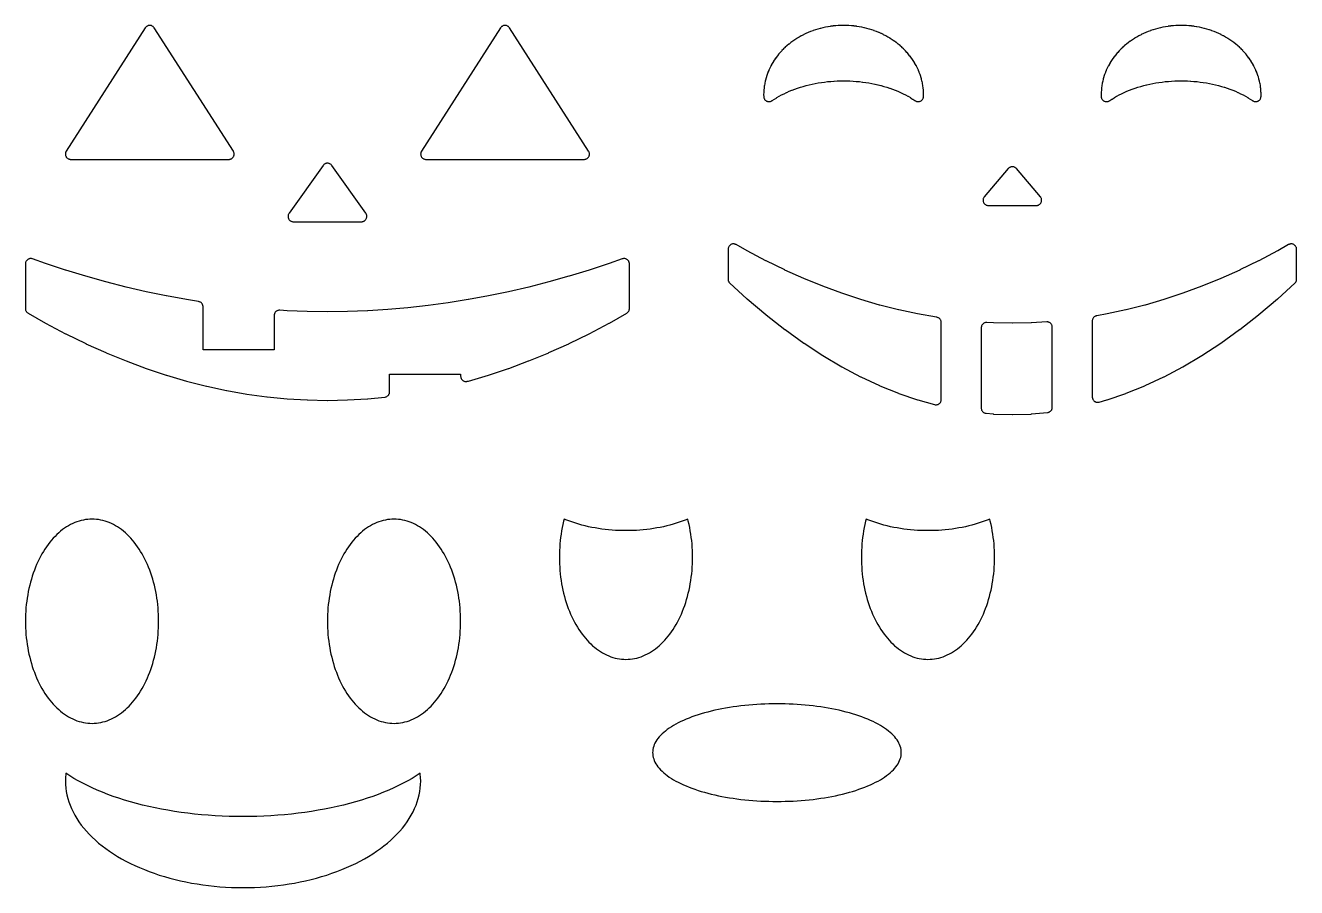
# Model space of a CAD drawing. Header units: millimetres. Extents: x 5 to 263, y 5 to 92.
# Drawn here: x 5 to 133.8, y 5 to 92.4 of the extents above; entities that cross this region are included whole.
import ezdxf

# ---------------------------------------------------------------- set-up
doc = ezdxf.new("R2010")
doc.units = ezdxf.units.MM

msp = doc.modelspace()

# ---------------------------------------------------------------- linework, layer by layer
at = {"layer": 'Schnitt'}
for points in [[(9.049, 79.406), (9.048, 79.353), (9.051, 79.301), (9.059, 79.249), (9.073, 79.198), (9.091, 79.149), (9.114, 79.102), (9.141, 79.057), (9.173, 79.015), (9.208, 78.976), (9.248, 78.941), (9.29, 78.91), (9.335, 78.883), (9.383, 78.861), (9.432, 78.843), (9.483, 78.831), (9.535, 78.823), (9.588, 78.821), (25.612, 78.821), (25.665, 78.823), (25.717, 78.831), (25.768, 78.843), (25.817, 78.861), (25.865, 78.883), (25.91, 78.91), (25.952, 78.941), (25.992, 78.976), (26.027, 79.015), (26.059, 79.057), (26.086, 79.102), (26.109, 79.149), (26.127, 79.198), (26.141, 79.249), (26.149, 79.301), (26.152, 79.353), (26.151, 79.406), (26.144, 79.458), (26.132, 79.509), (26.115, 79.559), (26.093, 79.606), (26.067, 79.652), (18.055, 92.151), (18.023, 92.195), (17.988, 92.236), (17.948, 92.273), (17.905, 92.306), (17.859, 92.334), (17.81, 92.357), (17.76, 92.376), (17.707, 92.389), (17.654, 92.397), (17.6, 92.4), (17.546, 92.397), (17.493, 92.389), (17.44, 92.376), (17.39, 92.357), (17.341, 92.334), (17.295, 92.306), (17.252, 92.273), (17.212, 92.236), (17.177, 92.195), (17.145, 92.151), (9.133, 79.652), (9.107, 79.606), (9.085, 79.559), (9.068, 79.509), (9.056, 79.458)], [(53.859, 92.334), (53.81, 92.357), (53.76, 92.376), (53.707, 92.389), (53.654, 92.397), (53.6, 92.4), (53.546, 92.397), (53.493, 92.389), (53.44, 92.376), (53.39, 92.357), (53.341, 92.334), (53.295, 92.306), (53.252, 92.273), (53.212, 92.236), (53.177, 92.195), (53.145, 92.151), (45.133, 79.652), (45.107, 79.606), (45.085, 79.559), (45.068, 79.509), (45.056, 79.458), (45.049, 79.406), (45.048, 79.353), (45.051, 79.301), (45.059, 79.249), (45.073, 79.198), (45.091, 79.149), (45.114, 79.102), (45.141, 79.057), (45.173, 79.015), (45.208, 78.976), (45.248, 78.941), (45.29, 78.91), (45.335, 78.883), (45.383, 78.861), (45.432, 78.843), (45.483, 78.831), (45.535, 78.823), (45.588, 78.821), (61.612, 78.821), (61.665, 78.823), (61.717, 78.831), (61.768, 78.843), (61.817, 78.861), (61.865, 78.883), (61.91, 78.91), (61.952, 78.941), (61.992, 78.976), (62.027, 79.015), (62.059, 79.057), (62.086, 79.102), (62.109, 79.149), (62.127, 79.198), (62.141, 79.249), (62.149, 79.301), (62.152, 79.353), (62.151, 79.406), (62.144, 79.458), (62.132, 79.509), (62.115, 79.559), (62.093, 79.606), (62.067, 79.652), (54.055, 92.151), (54.023, 92.195), (53.988, 92.236), (53.948, 92.273), (53.905, 92.306)], [(79.849, 84.996), (79.872, 84.948), (79.9, 84.903), (79.933, 84.861), (79.969, 84.823), (80.01, 84.788), (80.053, 84.757), (80.099, 84.731), (80.148, 84.709), (80.198, 84.692), (80.25, 84.681), (80.303, 84.674), (80.356, 84.672), (80.409, 84.676), (80.461, 84.685), (80.512, 84.699), (80.562, 84.719), (80.609, 84.742), (80.654, 84.771), (80.671, 84.783), (80.678, 84.787), (80.896, 84.931), (80.903, 84.936), (81.129, 85.075), (81.136, 85.079), (81.369, 85.214), (81.376, 85.218), (81.616, 85.348), (81.623, 85.352), (81.87, 85.477), (81.877, 85.48), (82.13, 85.6), (82.137, 85.603), (82.397, 85.718), (82.403, 85.721), (82.669, 85.83), (82.675, 85.833), (82.947, 85.936), (82.953, 85.939), (83.23, 86.037), (83.236, 86.039), (83.518, 86.132), (83.524, 86.133), (83.811, 86.22), (83.817, 86.222), (84.108, 86.302), (84.114, 86.304), (84.41, 86.378), (84.416, 86.38), (84.715, 86.448), (84.721, 86.449), (85.023, 86.511), (85.029, 86.513), (85.335, 86.568), (85.341, 86.569), (85.649, 86.619), (85.655, 86.619), (85.966, 86.662), (85.971, 86.663), (86.284, 86.699), (86.29, 86.7), (86.605, 86.73), (86.611, 86.73), (86.927, 86.753), (86.932, 86.754), (87.25, 86.77), (87.255, 86.771), (87.573, 86.781), (87.579, 86.781), (87.897, 86.784), (87.903, 86.784), (88.221, 86.781), (88.227, 86.781), (88.545, 86.771), (88.55, 86.77), (88.868, 86.754), (88.873, 86.753), (89.189, 86.73), (89.195, 86.73), (89.51, 86.7), (89.516, 86.699), (89.829, 86.663), (89.834, 86.662), (90.145, 86.619), (90.151, 86.619), (90.459, 86.569), (90.465, 86.568), (90.771, 86.513), (90.777, 86.511), (91.079, 86.449), (91.085, 86.448), (91.384, 86.38), (91.39, 86.378), (91.686, 86.304), (91.692, 86.302), (91.983, 86.222), (91.989, 86.22), (92.276, 86.133), (92.282, 86.132), (92.564, 86.039), (92.57, 86.037), (92.847, 85.939), (92.853, 85.936), (93.125, 85.833), (93.131, 85.83), (93.397, 85.721), (93.403, 85.718), (93.663, 85.603), (93.67, 85.6), (93.923, 85.48), (93.93, 85.477), (94.177, 85.352), (94.184, 85.348), (94.424, 85.218), (94.431, 85.214), (94.664, 85.079), (94.671, 85.075), (94.897, 84.936), (94.904, 84.931), (95.122, 84.787), (95.129, 84.783), (95.146, 84.771), (95.191, 84.742), (95.238, 84.719), (95.288, 84.699), (95.339, 84.685), (95.391, 84.676), (95.444, 84.672), (95.497, 84.674), (95.55, 84.681), (95.602, 84.692), (95.652, 84.709), (95.701, 84.731), (95.747, 84.757), (95.79, 84.788), (95.831, 84.823), (95.867, 84.861), (95.9, 84.903), (95.928, 84.948), (95.951, 84.996), (95.97, 85.045), (95.984, 85.097), (95.993, 85.149), (95.997, 85.202), (96, 85.37), (96, 85.39), (95.996, 85.6), (95.995, 85.62), (95.983, 85.829), (95.982, 85.849), (95.962, 86.058), (95.96, 86.078), (95.932, 86.286), (95.929, 86.306), (95.894, 86.514), (95.89, 86.534), (95.846, 86.74), (95.842, 86.759), (95.791, 86.964), (95.786, 86.984), (95.727, 87.187), (95.721, 87.206), (95.654, 87.408), (95.648, 87.427), (95.574, 87.627), (95.566, 87.646), (95.485, 87.844), (95.477, 87.862), (95.387, 88.058), (95.379, 88.075), (95.282, 88.269), (95.273, 88.286), (95.169, 88.477), (95.16, 88.493), (95.048, 88.681), (95.038, 88.697), (94.92, 88.882), (94.909, 88.898), (94.784, 89.079), (94.773, 89.095), (94.64, 89.273), (94.629, 89.287), (94.49, 89.462), (94.478, 89.476), (94.332, 89.647), (94.32, 89.66), (94.167, 89.827), (94.155, 89.84), (93.996, 90.002), (93.983, 90.015), (93.818, 90.173), (93.805, 90.185), (93.634, 90.338), (93.621, 90.35), (93.444, 90.498), (93.43, 90.509), (93.247, 90.653), (93.234, 90.663), (93.045, 90.802), (93.032, 90.811), (92.838, 90.945), (92.824, 90.954), (92.625, 91.082), (92.611, 91.091), (92.407, 91.213), (92.393, 91.221), (92.185, 91.337), (92.17, 91.345), (91.957, 91.456), (91.943, 91.463), (91.726, 91.568), (91.711, 91.574), (91.49, 91.673), (91.475, 91.679), (91.25, 91.771), (91.235, 91.777), (91.007, 91.863), (90.992, 91.868), (90.761, 91.948), (90.746, 91.953), (90.511, 92.025), (90.496, 92.03), (90.259, 92.096), (90.244, 92.1), (90.004, 92.159), (89.989, 92.163), (89.747, 92.215), (89.732, 92.218), (89.488, 92.264), (89.473, 92.266), (89.227, 92.305), (89.212, 92.307), (88.965, 92.339), (88.95, 92.341), (88.702, 92.366), (88.686, 92.367), (88.437, 92.385), (88.422, 92.385), (88.173, 92.396), (88.157, 92.396), (87.908, 92.4), (87.892, 92.4), (87.643, 92.396), (87.627, 92.396), (87.378, 92.385), (87.363, 92.385), (87.114, 92.367), (87.098, 92.366), (86.85, 92.341), (86.835, 92.339), (86.588, 92.307), (86.573, 92.305), (86.327, 92.266), (86.312, 92.264), (86.068, 92.218), (86.053, 92.215), (85.811, 92.163), (85.796, 92.159), (85.556, 92.1), (85.541, 92.096), (85.304, 92.03), (85.289, 92.025), (85.054, 91.953), (85.039, 91.948), (84.808, 91.868), (84.793, 91.863), (84.565, 91.777), (84.55, 91.771), (84.325, 91.679), (84.31, 91.673), (84.089, 91.574), (84.074, 91.568), (83.857, 91.463), (83.843, 91.456), (83.63, 91.345), (83.615, 91.337), (83.407, 91.221), (83.393, 91.213), (83.189, 91.091), (83.175, 91.082), (82.976, 90.954), (82.962, 90.945), (82.768, 90.811), (82.755, 90.802), (82.566, 90.663), (82.553, 90.653), (82.37, 90.509), (82.356, 90.498), (82.179, 90.35), (82.166, 90.338), (81.995, 90.185), (81.982, 90.173), (81.817, 90.015), (81.804, 90.002), (81.645, 89.84), (81.633, 89.827), (81.48, 89.66), (81.468, 89.647), (81.322, 89.476), (81.31, 89.462), (81.171, 89.287), (81.16, 89.273), (81.027, 89.095), (81.016, 89.079), (80.891, 88.898), (80.88, 88.882), (80.762, 88.697), (80.752, 88.681), (80.64, 88.493), (80.631, 88.477), (80.527, 88.286), (80.518, 88.269), (80.421, 88.075), (80.413, 88.058), (80.323, 87.862), (80.315, 87.844), (80.234, 87.646), (80.226, 87.627), (80.152, 87.427), (80.146, 87.408), (80.079, 87.206), (80.073, 87.187), (80.014, 86.984), (80.009, 86.964), (79.958, 86.759), (79.954, 86.74), (79.91, 86.534), (79.906, 86.514), (79.871, 86.306), (79.868, 86.286), (79.84, 86.078), (79.838, 86.058), (79.818, 85.849), (79.817, 85.829), (79.805, 85.62), (79.804, 85.6), (79.8, 85.39), (79.8, 85.37), (79.803, 85.202), (79.807, 85.149), (79.816, 85.097), (79.83, 85.045)], [(114.072, 84.948), (114.1, 84.903), (114.133, 84.861), (114.169, 84.823), (114.21, 84.788), (114.253, 84.757), (114.299, 84.731), (114.348, 84.709), (114.398, 84.692), (114.45, 84.681), (114.503, 84.674), (114.556, 84.672), (114.609, 84.676), (114.661, 84.685), (114.712, 84.699), (114.762, 84.719), (114.809, 84.742), (114.854, 84.771), (114.871, 84.783), (114.878, 84.787), (115.096, 84.931), (115.103, 84.936), (115.329, 85.075), (115.336, 85.079), (115.569, 85.214), (115.576, 85.218), (115.816, 85.348), (115.823, 85.352), (116.07, 85.477), (116.077, 85.48), (116.33, 85.6), (116.337, 85.603), (116.597, 85.718), (116.603, 85.721), (116.869, 85.83), (116.875, 85.833), (117.147, 85.936), (117.153, 85.939), (117.43, 86.037), (117.436, 86.039), (117.718, 86.132), (117.724, 86.133), (118.011, 86.22), (118.017, 86.222), (118.308, 86.302), (118.314, 86.304), (118.61, 86.378), (118.616, 86.38), (118.915, 86.448), (118.921, 86.449), (119.223, 86.511), (119.229, 86.513), (119.535, 86.568), (119.541, 86.569), (119.849, 86.619), (119.855, 86.619), (120.166, 86.662), (120.171, 86.663), (120.484, 86.699), (120.49, 86.7), (120.805, 86.73), (120.811, 86.73), (121.127, 86.753), (121.132, 86.754), (121.45, 86.77), (121.455, 86.771), (121.773, 86.781), (121.779, 86.781), (122.097, 86.784), (122.103, 86.784), (122.421, 86.781), (122.427, 86.781), (122.745, 86.771), (122.75, 86.77), (123.068, 86.754), (123.073, 86.753), (123.389, 86.73), (123.395, 86.73), (123.71, 86.7), (123.716, 86.699), (124.029, 86.663), (124.034, 86.662), (124.345, 86.619), (124.351, 86.619), (124.659, 86.569), (124.665, 86.568), (124.971, 86.513), (124.977, 86.511), (125.279, 86.449), (125.285, 86.448), (125.584, 86.38), (125.59, 86.378), (125.886, 86.304), (125.892, 86.302), (126.183, 86.222), (126.189, 86.22), (126.476, 86.133), (126.482, 86.132), (126.764, 86.039), (126.77, 86.037), (127.047, 85.939), (127.053, 85.936), (127.325, 85.833), (127.331, 85.83), (127.597, 85.721), (127.603, 85.718), (127.863, 85.603), (127.87, 85.6), (128.123, 85.48), (128.13, 85.477), (128.377, 85.352), (128.384, 85.348), (128.624, 85.218), (128.631, 85.214), (128.864, 85.079), (128.871, 85.075), (129.097, 84.936), (129.104, 84.931), (129.322, 84.787), (129.329, 84.783), (129.346, 84.771), (129.391, 84.742), (129.438, 84.719), (129.488, 84.699), (129.539, 84.685), (129.591, 84.676), (129.644, 84.672), (129.697, 84.674), (129.75, 84.681), (129.802, 84.692), (129.852, 84.709), (129.901, 84.731), (129.947, 84.757), (129.99, 84.788), (130.031, 84.823), (130.067, 84.861), (130.1, 84.903), (130.128, 84.948), (130.151, 84.996), (130.17, 85.045), (130.184, 85.097), (130.193, 85.149), (130.197, 85.202), (130.2, 85.37), (130.2, 85.39), (130.196, 85.6), (130.195, 85.62), (130.183, 85.829), (130.182, 85.849), (130.162, 86.058), (130.16, 86.078), (130.132, 86.286), (130.129, 86.306), (130.094, 86.514), (130.09, 86.534), (130.046, 86.74), (130.042, 86.759), (129.991, 86.964), (129.986, 86.984), (129.927, 87.187), (129.921, 87.206), (129.854, 87.408), (129.848, 87.427), (129.774, 87.627), (129.766, 87.646), (129.685, 87.844), (129.677, 87.862), (129.587, 88.058), (129.579, 88.075), (129.482, 88.269), (129.473, 88.286), (129.369, 88.477), (129.36, 88.493), (129.248, 88.681), (129.238, 88.697), (129.12, 88.882), (129.109, 88.898), (128.984, 89.079), (128.973, 89.095), (128.84, 89.273), (128.829, 89.287), (128.69, 89.462), (128.678, 89.476), (128.532, 89.647), (128.52, 89.66), (128.367, 89.827), (128.355, 89.84), (128.196, 90.002), (128.183, 90.015), (128.018, 90.173), (128.005, 90.185), (127.834, 90.338), (127.821, 90.35), (127.644, 90.498), (127.63, 90.509), (127.447, 90.653), (127.434, 90.663), (127.245, 90.802), (127.232, 90.811), (127.038, 90.945), (127.024, 90.954), (126.825, 91.082), (126.811, 91.091), (126.607, 91.213), (126.593, 91.221), (126.385, 91.337), (126.37, 91.345), (126.157, 91.456), (126.143, 91.463), (125.926, 91.568), (125.911, 91.574), (125.69, 91.673), (125.675, 91.679), (125.45, 91.771), (125.435, 91.777), (125.207, 91.863), (125.192, 91.868), (124.961, 91.948), (124.946, 91.953), (124.711, 92.025), (124.696, 92.03), (124.459, 92.096), (124.444, 92.1), (124.204, 92.159), (124.189, 92.163), (123.947, 92.215), (123.932, 92.218), (123.688, 92.264), (123.673, 92.266), (123.427, 92.305), (123.412, 92.307), (123.165, 92.339), (123.15, 92.341), (122.902, 92.366), (122.886, 92.367), (122.637, 92.385), (122.622, 92.385), (122.373, 92.396), (122.357, 92.396), (122.108, 92.4), (122.092, 92.4), (121.843, 92.396), (121.827, 92.396), (121.578, 92.385), (121.563, 92.385), (121.314, 92.367), (121.298, 92.366), (121.05, 92.341), (121.035, 92.339), (120.788, 92.307), (120.773, 92.305), (120.527, 92.266), (120.512, 92.264), (120.268, 92.218), (120.253, 92.215), (120.011, 92.163), (119.996, 92.159), (119.756, 92.1), (119.741, 92.096), (119.504, 92.03), (119.489, 92.025), (119.254, 91.953), (119.239, 91.948), (119.008, 91.868), (118.993, 91.863), (118.765, 91.777), (118.75, 91.771), (118.525, 91.679), (118.51, 91.673), (118.289, 91.574), (118.274, 91.568), (118.057, 91.463), (118.043, 91.456), (117.83, 91.345), (117.815, 91.337), (117.607, 91.221), (117.593, 91.213), (117.389, 91.091), (117.375, 91.082), (117.176, 90.954), (117.162, 90.945), (116.968, 90.811), (116.955, 90.802), (116.766, 90.663), (116.753, 90.653), (116.57, 90.509), (116.556, 90.498), (116.379, 90.35), (116.366, 90.338), (116.195, 90.185), (116.182, 90.173), (116.017, 90.015), (116.004, 90.002), (115.845, 89.84), (115.833, 89.827), (115.68, 89.66), (115.668, 89.647), (115.522, 89.476), (115.51, 89.462), (115.371, 89.287), (115.36, 89.273), (115.227, 89.095), (115.216, 89.079), (115.091, 88.898), (115.08, 88.882), (114.962, 88.697), (114.952, 88.681), (114.84, 88.493), (114.831, 88.477), (114.727, 88.286), (114.718, 88.269), (114.621, 88.075), (114.613, 88.058), (114.523, 87.862), (114.515, 87.844), (114.434, 87.646), (114.426, 87.627), (114.352, 87.427), (114.346, 87.408), (114.279, 87.206), (114.273, 87.187), (114.214, 86.984), (114.209, 86.964), (114.158, 86.759), (114.154, 86.74), (114.11, 86.534), (114.106, 86.514), (114.071, 86.306), (114.068, 86.286), (114.04, 86.078), (114.038, 86.058), (114.018, 85.849), (114.017, 85.829), (114.005, 85.62), (114.004, 85.6), (114, 85.39), (114, 85.37), (114.003, 85.202), (114.007, 85.149), (114.016, 85.097), (114.03, 85.045), (114.049, 84.996)], [(35.835, 78.376), (35.786, 78.397), (35.734, 78.413), (35.681, 78.424), (35.627, 78.429), (35.573, 78.429), (35.519, 78.424), (35.466, 78.413), (35.414, 78.397), (35.365, 78.376), (35.317, 78.35), (35.273, 78.319), (35.231, 78.284), (35.194, 78.246), (35.16, 78.203), (31.708, 73.356), (31.679, 73.311), (31.654, 73.263), (31.635, 73.213), (31.621, 73.161), (31.612, 73.108), (31.608, 73.054), (31.609, 73.001), (31.616, 72.947), (31.628, 72.895), (31.645, 72.844), (31.668, 72.795), (31.695, 72.749), (31.726, 72.705), (31.762, 72.665), (31.801, 72.628), (31.844, 72.596), (31.89, 72.568), (31.938, 72.545), (31.989, 72.527), (32.041, 72.513), (32.094, 72.505), (32.148, 72.503), (39.052, 72.503), (39.106, 72.505), (39.159, 72.513), (39.211, 72.527), (39.262, 72.545), (39.31, 72.568), (39.356, 72.596), (39.399, 72.628), (39.438, 72.665), (39.474, 72.705), (39.505, 72.749), (39.532, 72.795), (39.555, 72.844), (39.572, 72.895), (39.584, 72.947), (39.591, 73.001), (39.592, 73.054), (39.588, 73.108), (39.579, 73.161), (39.565, 73.213), (39.546, 73.263), (39.521, 73.311), (39.492, 73.356), (36.04, 78.203), (36.006, 78.246), (35.969, 78.284), (35.927, 78.319), (35.883, 78.35)], [(102.058, 74.853), (102.044, 74.802), (102.035, 74.749), (102.032, 74.696), (102.034, 74.642), (102.041, 74.589), (102.053, 74.537), (102.071, 74.487), (102.093, 74.438), (102.12, 74.392), (102.152, 74.349), (102.187, 74.309), (102.227, 74.273), (102.27, 74.241), (102.315, 74.213), (102.364, 74.19), (102.414, 74.172), (102.466, 74.159), (102.519, 74.151), (102.572, 74.148), (107.428, 74.148), (107.481, 74.151), (107.534, 74.159), (107.586, 74.172), (107.636, 74.19), (107.685, 74.213), (107.73, 74.241), (107.773, 74.273), (107.813, 74.309), (107.848, 74.349), (107.88, 74.392), (107.907, 74.438), (107.929, 74.487), (107.947, 74.537), (107.959, 74.589), (107.966, 74.642), (107.968, 74.696), (107.965, 74.749), (107.956, 74.802), (107.942, 74.853), (107.923, 74.903), (107.9, 74.951), (107.871, 74.997), (107.839, 75.039), (105.41, 77.88), (105.375, 77.918), (105.336, 77.952), (105.294, 77.982), (105.249, 78.008), (105.202, 78.03), (105.153, 78.047), (105.103, 78.059), (105.052, 78.066), (105, 78.069), (104.948, 78.066), (104.897, 78.059), (104.847, 78.047), (104.798, 78.03), (104.751, 78.008), (104.706, 77.982), (104.664, 77.952), (104.625, 77.918), (104.59, 77.88), (102.161, 75.039), (102.129, 74.997), (102.1, 74.951), (102.077, 74.903)], [(85.796, 65.96), (83.884, 66.743), (83.876, 66.746), (81.964, 67.604), (81.956, 67.607), (80.044, 68.54), (80.036, 68.543), (78.124, 69.55), (78.116, 69.554), (77.006, 70.182), (76.958, 70.206), (76.908, 70.226), (76.856, 70.24), (76.803, 70.249), (76.75, 70.252), (76.696, 70.251), (76.643, 70.244), (76.591, 70.231), (76.54, 70.214), (76.491, 70.192), (76.445, 70.165), (76.402, 70.133), (76.362, 70.098), (76.325, 70.058), (76.293, 70.015), (76.265, 69.97), (76.242, 69.921), (76.224, 69.871), (76.211, 69.819), (76.203, 69.766), (76.2, 69.712), (76.2, 66.666), (76.202, 66.616), (76.209, 66.566), (76.221, 66.517), (76.237, 66.47), (76.257, 66.424), (76.282, 66.38), (76.31, 66.339), (76.342, 66.301), (76.378, 66.265), (78.113, 64.695), (78.127, 64.683), (80.032, 63.078), (80.048, 63.065), (81.951, 61.581), (81.969, 61.568), (83.871, 60.203), (83.89, 60.19), (85.79, 58.945), (85.81, 58.932), (87.709, 57.806), (87.731, 57.794), (89.628, 56.788), (89.652, 56.776), (91.547, 55.889), (91.573, 55.878), (93.466, 55.11), (93.494, 55.099), (95.385, 54.45), (95.415, 54.441), (97.114, 53.964), (97.165, 53.952), (97.217, 53.946), (97.269, 53.944), (97.322, 53.947), (97.373, 53.956), (97.424, 53.969), (97.473, 53.988), (97.52, 54.011), (97.565, 54.038), (97.607, 54.07), (97.645, 54.105), (97.68, 54.145), (97.711, 54.187), (97.738, 54.232), (97.76, 54.279), (97.777, 54.329), (97.79, 54.38), (97.797, 54.432), (97.8, 54.484), (97.8, 62.276), (97.798, 62.328), (97.79, 62.379), (97.778, 62.429), (97.761, 62.478), (97.739, 62.525), (97.713, 62.57), (97.683, 62.612), (97.649, 62.65), (97.612, 62.686), (97.571, 62.718), (97.528, 62.745), (97.482, 62.769), (97.433, 62.788), (97.384, 62.802), (97.333, 62.811), (97.325, 62.812), (97.315, 62.814), (95.405, 63.149), (95.395, 63.151), (93.485, 63.561), (93.475, 63.563), (91.565, 64.047), (91.555, 64.05), (89.645, 64.609), (89.635, 64.612), (87.724, 65.245), (87.716, 65.248), (85.804, 65.957)], [(122.291, 57.806), (124.19, 58.932), (124.21, 58.945), (126.11, 60.19), (126.129, 60.203), (128.031, 61.568), (128.049, 61.581), (129.952, 63.065), (129.968, 63.078), (131.873, 64.683), (131.887, 64.695), (133.622, 66.265), (133.658, 66.301), (133.69, 66.339), (133.718, 66.38), (133.743, 66.424), (133.763, 66.47), (133.779, 66.517), (133.791, 66.566), (133.798, 66.616), (133.8, 66.666), (133.8, 69.712), (133.797, 69.766), (133.789, 69.819), (133.776, 69.871), (133.758, 69.921), (133.735, 69.97), (133.707, 70.015), (133.675, 70.058), (133.638, 70.098), (133.598, 70.133), (133.555, 70.165), (133.509, 70.192), (133.46, 70.214), (133.409, 70.231), (133.357, 70.244), (133.304, 70.251), (133.25, 70.252), (133.197, 70.249), (133.144, 70.24), (133.092, 70.226), (133.042, 70.206), (132.994, 70.182), (131.884, 69.554), (131.876, 69.55), (129.964, 68.543), (129.956, 68.54), (128.044, 67.607), (128.036, 67.604), (126.124, 66.746), (126.116, 66.743), (124.204, 65.96), (124.196, 65.957), (122.284, 65.248), (122.276, 65.245), (120.365, 64.612), (120.355, 64.609), (118.445, 64.05), (118.435, 64.047), (116.525, 63.563), (116.515, 63.561), (114.605, 63.151), (114.595, 63.149), (113.547, 62.965), (113.494, 62.953), (113.443, 62.936), (113.394, 62.914), (113.347, 62.887), (113.304, 62.856), (113.263, 62.82), (113.226, 62.781), (113.194, 62.738), (113.166, 62.692), (113.142, 62.643), (113.124, 62.593), (113.111, 62.54), (113.103, 62.487), (113.1, 62.433), (113.1, 54.737), (113.103, 54.684), (113.11, 54.632), (113.123, 54.582), (113.14, 54.532), (113.162, 54.485), (113.189, 54.44), (113.22, 54.397), (113.255, 54.358), (113.293, 54.323), (113.335, 54.291), (113.38, 54.263), (113.427, 54.24), (113.476, 54.222), (113.527, 54.209), (113.578, 54.2), (113.631, 54.197), (113.683, 54.198), (113.735, 54.205), (113.786, 54.217), (114.585, 54.441), (114.615, 54.45), (116.506, 55.099), (116.534, 55.11), (118.427, 55.878), (118.453, 55.889), (120.348, 56.776), (120.372, 56.788), (122.269, 57.794)], [(13.163, 66.396), (13.157, 66.398), (11.123, 66.97), (11.117, 66.972), (9.083, 67.594), (9.077, 67.596), (7.043, 68.268), (7.037, 68.27), (5.721, 68.737), (5.669, 68.753), (5.615, 68.763), (5.561, 68.768), (5.507, 68.767), (5.453, 68.761), (5.4, 68.749), (5.348, 68.733), (5.298, 68.711), (5.251, 68.684), (5.207, 68.653), (5.166, 68.617), (5.128, 68.578), (5.095, 68.535), (5.067, 68.488), (5.043, 68.44), (5.024, 68.389), (5.011, 68.336), (5.003, 68.282), (5, 68.228), (5, 63.691), (5.002, 63.639), (5.01, 63.588), (5.022, 63.538), (5.039, 63.489), (5.061, 63.442), (5.087, 63.397), (5.117, 63.355), (5.151, 63.316), (5.189, 63.281), (5.23, 63.249), (5.273, 63.221), (7.033, 62.222), (7.047, 62.215), (9.073, 61.144), (9.088, 61.137), (11.112, 60.146), (11.128, 60.138), (13.152, 59.227), (13.168, 59.22), (15.192, 58.388), (15.209, 58.381), (17.231, 57.629), (17.249, 57.623), (19.271, 56.95), (19.289, 56.944), (21.311, 56.351), (21.33, 56.345), (23.35, 55.831), (23.37, 55.827), (25.39, 55.392), (25.41, 55.388), (27.43, 55.032), (27.45, 55.029), (29.47, 54.752), (29.49, 54.749), (31.51, 54.552), (31.53, 54.55), (33.549, 54.432), (33.571, 54.431), (35.589, 54.391), (35.611, 54.391), (37.629, 54.431), (37.651, 54.432), (39.67, 54.55), (39.69, 54.552), (41.413, 54.72), (41.465, 54.728), (41.516, 54.741), (41.566, 54.759), (41.614, 54.781), (41.66, 54.809), (41.702, 54.84), (41.742, 54.876), (41.777, 54.915), (41.809, 54.958), (41.836, 55.003), (41.859, 55.051), (41.877, 55.101), (41.89, 55.152), (41.897, 55.205), (41.9, 55.258), (41.9, 57.045), (41.901, 57.058), (41.913, 57.059), (49.087, 57.059), (49.099, 57.058), (49.1, 57.045), (49.1, 56.844), (49.102, 56.792), (49.11, 56.741), (49.122, 56.691), (49.139, 56.642), (49.161, 56.595), (49.187, 56.55), (49.217, 56.508), (49.251, 56.47), (49.289, 56.434), (49.329, 56.402), (49.373, 56.375), (49.419, 56.351), (49.467, 56.332), (49.517, 56.318), (49.568, 56.309), (49.619, 56.304), (49.671, 56.305), (49.723, 56.31), (49.773, 56.321), (49.87, 56.345), (49.889, 56.351), (51.911, 56.944), (51.929, 56.95), (53.951, 57.623), (53.969, 57.629), (55.991, 58.381), (56.008, 58.388), (58.032, 59.22), (58.048, 59.227), (60.072, 60.138), (60.088, 60.146), (62.112, 61.137), (62.127, 61.144), (64.153, 62.215), (64.167, 62.222), (65.927, 63.221), (65.97, 63.249), (66.011, 63.281), (66.049, 63.316), (66.083, 63.355), (66.113, 63.397), (66.139, 63.442), (66.161, 63.489), (66.178, 63.538), (66.19, 63.588), (66.198, 63.639), (66.2, 63.691), (66.2, 68.228), (66.197, 68.282), (66.189, 68.336), (66.176, 68.389), (66.157, 68.44), (66.133, 68.488), (66.105, 68.535), (66.072, 68.578), (66.034, 68.617), (65.993, 68.653), (65.949, 68.684), (65.902, 68.711), (65.852, 68.733), (65.8, 68.749), (65.747, 68.761), (65.693, 68.767), (65.639, 68.768), (65.585, 68.763), (65.531, 68.753), (65.479, 68.737), (64.163, 68.27), (64.157, 68.268), (62.123, 67.596), (62.117, 67.594), (60.083, 66.972), (60.077, 66.97), (58.043, 66.398), (58.037, 66.396), (56.003, 65.873), (55.997, 65.872), (53.963, 65.399), (53.957, 65.398), (51.923, 64.975), (51.917, 64.973), (49.883, 64.6), (49.877, 64.599), (47.843, 64.276), (47.837, 64.275), (45.803, 64.001), (45.797, 64), (43.763, 63.776), (43.757, 63.776), (41.723, 63.602), (41.717, 63.601), (39.683, 63.477), (39.677, 63.476), (37.643, 63.402), (37.637, 63.402), (35.603, 63.377), (35.597, 63.377), (33.563, 63.402), (33.557, 63.402), (31.523, 63.476), (31.517, 63.477), (30.773, 63.522), (30.721, 63.523), (30.67, 63.519), (30.619, 63.509), (30.569, 63.495), (30.52, 63.476), (30.474, 63.453), (30.43, 63.426), (30.389, 63.394), (30.352, 63.358), (30.317, 63.319), (30.287, 63.277), (30.261, 63.233), (30.239, 63.185), (30.222, 63.137), (30.21, 63.086), (30.202, 63.035), (30.2, 62.983), (30.2, 59.529), (30.199, 59.516), (30.187, 59.516), (23.013, 59.516), (23.001, 59.516), (23, 59.529), (23, 63.872), (22.997, 63.926), (22.989, 63.98), (22.975, 64.033), (22.957, 64.084), (22.933, 64.133), (22.904, 64.179), (22.871, 64.222), (22.833, 64.262), (22.792, 64.297), (22.748, 64.329), (22.7, 64.355), (22.65, 64.377), (22.598, 64.394), (22.545, 64.405), (21.323, 64.599), (21.317, 64.6), (19.283, 64.973), (19.277, 64.975), (17.243, 65.398), (17.237, 65.399), (15.203, 65.872), (15.197, 65.873)], [(108.989, 62.053), (108.963, 62.097), (108.933, 62.139), (108.899, 62.178), (108.861, 62.214), (108.82, 62.245), (108.777, 62.273), (108.731, 62.297), (108.682, 62.315), (108.633, 62.33), (108.582, 62.339), (108.53, 62.343), (108.478, 62.343), (106.925, 62.252), (106.915, 62.251), (105.005, 62.214), (104.995, 62.214), (103.085, 62.251), (103.075, 62.252), (102.422, 62.29), (102.37, 62.291), (102.318, 62.286), (102.267, 62.277), (102.218, 62.263), (102.169, 62.244), (102.123, 62.221), (102.08, 62.193), (102.039, 62.161), (102.001, 62.126), (101.967, 62.087), (101.937, 62.045), (101.911, 62), (101.889, 61.953), (101.872, 61.904), (101.86, 61.854), (101.852, 61.803), (101.85, 61.751), (101.85, 53.615), (101.853, 53.561), (101.86, 53.509), (101.873, 53.457), (101.891, 53.407), (101.914, 53.359), (101.942, 53.314), (101.973, 53.271), (102.009, 53.232), (102.049, 53.196), (102.091, 53.165), (102.137, 53.137), (102.185, 53.115), (102.235, 53.097), (102.287, 53.084), (102.34, 53.077), (103.063, 53.009), (103.097, 53.007), (104.983, 52.948), (105.017, 52.948), (106.903, 53.007), (106.937, 53.009), (108.56, 53.161), (108.613, 53.169), (108.665, 53.181), (108.715, 53.199), (108.763, 53.222), (108.809, 53.249), (108.851, 53.28), (108.891, 53.316), (108.927, 53.355), (108.958, 53.398), (108.986, 53.443), (109.009, 53.492), (109.027, 53.542), (109.04, 53.593), (109.047, 53.646), (109.05, 53.699), (109.05, 61.804), (109.048, 61.855), (109.04, 61.907), (109.028, 61.957), (109.011, 62.006)], [(18.41, 33.686), (18.37, 34.019), (18.324, 34.35), (18.27, 34.679), (18.209, 35.004), (18.142, 35.327), (18.067, 35.646), (17.986, 35.961), (17.898, 36.272), (17.804, 36.578), (17.703, 36.879), (17.596, 37.175), (17.482, 37.466), (17.362, 37.75), (17.237, 38.029), (17.105, 38.301), (16.968, 38.566), (16.825, 38.824), (16.677, 39.075), (16.523, 39.319), (16.364, 39.554), (16.201, 39.782), (16.032, 40.001), (15.859, 40.211), (15.682, 40.413), (15.5, 40.606), (15.314, 40.789), (15.125, 40.963), (14.932, 41.128), (14.735, 41.283), (14.536, 41.427), (14.333, 41.562), (14.128, 41.687), (13.92, 41.801), (13.709, 41.904), (13.497, 41.997), (13.283, 42.08), (13.067, 42.151), (12.85, 42.212), (12.631, 42.261), (12.412, 42.3), (12.191, 42.328), (11.971, 42.344), (11.75, 42.35), (11.529, 42.344), (11.309, 42.328), (11.088, 42.3), (10.869, 42.261), (10.65, 42.212), (10.433, 42.151), (10.217, 42.08), (10.003, 41.997), (9.791, 41.904), (9.58, 41.801), (9.372, 41.687), (9.167, 41.562), (8.964, 41.427), (8.765, 41.283), (8.568, 41.128), (8.375, 40.963), (8.186, 40.789), (8, 40.606), (7.818, 40.413), (7.641, 40.211), (7.468, 40.001), (7.299, 39.782), (7.136, 39.554), (6.977, 39.319), (6.823, 39.075), (6.675, 38.824), (6.532, 38.566), (6.395, 38.301), (6.263, 38.029), (6.138, 37.75), (6.018, 37.466), (5.904, 37.175), (5.797, 36.879), (5.696, 36.578), (5.602, 36.272), (5.514, 35.961), (5.433, 35.646), (5.358, 35.327), (5.291, 35.004), (5.23, 34.679), (5.176, 34.35), (5.13, 34.019), (5.09, 33.686), (5.058, 33.351), (5.033, 33.014), (5.014, 32.677), (5.004, 32.339), (5, 32), (5.004, 31.661), (5.014, 31.323), (5.033, 30.986), (5.058, 30.649), (5.09, 30.314), (5.13, 29.981), (5.176, 29.65), (5.23, 29.321), (5.291, 28.996), (5.358, 28.673), (5.433, 28.354), (5.514, 28.039), (5.602, 27.728), (5.696, 27.422), (5.797, 27.121), (5.904, 26.825), (6.018, 26.534), (6.138, 26.25), (6.263, 25.971), (6.395, 25.699), (6.532, 25.434), (6.675, 25.176), (6.823, 24.925), (6.977, 24.681), (7.136, 24.446), (7.299, 24.218), (7.468, 23.999), (7.641, 23.789), (7.818, 23.587), (8, 23.394), (8.186, 23.211), (8.375, 23.037), (8.568, 22.872), (8.765, 22.717), (8.964, 22.573), (9.167, 22.438), (9.372, 22.313), (9.58, 22.199), (9.791, 22.096), (10.003, 22.003), (10.217, 21.92), (10.433, 21.849), (10.65, 21.788), (10.869, 21.739), (11.088, 21.7), (11.309, 21.672), (11.529, 21.656), (11.75, 21.65), (11.971, 21.656), (12.191, 21.672), (12.412, 21.7), (12.631, 21.739), (12.85, 21.788), (13.067, 21.849), (13.283, 21.92), (13.497, 22.003), (13.709, 22.096), (13.92, 22.199), (14.128, 22.313), (14.333, 22.438), (14.536, 22.573), (14.735, 22.717), (14.932, 22.872), (15.125, 23.037), (15.314, 23.211), (15.5, 23.394), (15.682, 23.587), (15.859, 23.789), (16.032, 23.999), (16.201, 24.218), (16.364, 24.446), (16.523, 24.681), (16.677, 24.925), (16.825, 25.176), (16.968, 25.434), (17.105, 25.699), (17.237, 25.971), (17.362, 26.25), (17.482, 26.534), (17.596, 26.825), (17.703, 27.121), (17.804, 27.422), (17.898, 27.728), (17.986, 28.039), (18.067, 28.354), (18.142, 28.673), (18.209, 28.996), (18.27, 29.321), (18.324, 29.65), (18.37, 29.981), (18.41, 30.314), (18.442, 30.649), (18.467, 30.986), (18.486, 31.323), (18.496, 31.661), (18.5, 32), (18.496, 32.339), (18.486, 32.677), (18.467, 33.014), (18.442, 33.351)], [(48.924, 34.35), (48.87, 34.679), (48.809, 35.004), (48.742, 35.327), (48.667, 35.646), (48.586, 35.961), (48.498, 36.272), (48.404, 36.578), (48.303, 36.879), (48.196, 37.175), (48.082, 37.466), (47.962, 37.75), (47.837, 38.029), (47.705, 38.301), (47.568, 38.566), (47.425, 38.824), (47.277, 39.075), (47.123, 39.319), (46.964, 39.554), (46.801, 39.782), (46.632, 40.001), (46.459, 40.211), (46.282, 40.413), (46.1, 40.606), (45.914, 40.789), (45.725, 40.963), (45.532, 41.128), (45.335, 41.283), (45.136, 41.427), (44.933, 41.562), (44.728, 41.687), (44.52, 41.801), (44.309, 41.904), (44.097, 41.997), (43.883, 42.08), (43.667, 42.151), (43.45, 42.212), (43.231, 42.261), (43.012, 42.3), (42.791, 42.328), (42.571, 42.344), (42.35, 42.35), (42.129, 42.344), (41.909, 42.328), (41.688, 42.3), (41.469, 42.261), (41.25, 42.212), (41.033, 42.151), (40.817, 42.08), (40.603, 41.997), (40.391, 41.904), (40.18, 41.801), (39.972, 41.687), (39.767, 41.562), (39.564, 41.427), (39.365, 41.283), (39.168, 41.128), (38.975, 40.963), (38.786, 40.789), (38.6, 40.606), (38.418, 40.413), (38.241, 40.211), (38.068, 40.001), (37.899, 39.782), (37.736, 39.554), (37.577, 39.319), (37.423, 39.075), (37.275, 38.824), (37.132, 38.566), (36.995, 38.301), (36.863, 38.029), (36.738, 37.75), (36.618, 37.466), (36.504, 37.175), (36.397, 36.879), (36.296, 36.578), (36.202, 36.272), (36.114, 35.961), (36.033, 35.646), (35.958, 35.327), (35.891, 35.004), (35.83, 34.679), (35.776, 34.35), (35.73, 34.019), (35.69, 33.686), (35.658, 33.351), (35.633, 33.014), (35.614, 32.677), (35.604, 32.339), (35.6, 32), (35.604, 31.661), (35.614, 31.323), (35.633, 30.986), (35.658, 30.649), (35.69, 30.314), (35.73, 29.981), (35.776, 29.65), (35.83, 29.321), (35.891, 28.996), (35.958, 28.673), (36.033, 28.354), (36.114, 28.039), (36.202, 27.728), (36.296, 27.422), (36.397, 27.121), (36.504, 26.825), (36.618, 26.534), (36.738, 26.25), (36.863, 25.971), (36.995, 25.699), (37.132, 25.434), (37.275, 25.176), (37.423, 24.925), (37.577, 24.681), (37.736, 24.446), (37.899, 24.218), (38.068, 23.999), (38.241, 23.789), (38.418, 23.587), (38.6, 23.394), (38.786, 23.211), (38.975, 23.037), (39.168, 22.872), (39.365, 22.717), (39.564, 22.573), (39.767, 22.438), (39.972, 22.313), (40.18, 22.199), (40.391, 22.096), (40.603, 22.003), (40.817, 21.92), (41.033, 21.849), (41.25, 21.788), (41.469, 21.739), (41.688, 21.7), (41.909, 21.672), (42.129, 21.656), (42.35, 21.65), (42.571, 21.656), (42.791, 21.672), (43.012, 21.7), (43.231, 21.739), (43.45, 21.788), (43.667, 21.849), (43.883, 21.92), (44.097, 22.003), (44.309, 22.096), (44.52, 22.199), (44.728, 22.313), (44.933, 22.438), (45.136, 22.573), (45.335, 22.717), (45.532, 22.872), (45.725, 23.037), (45.914, 23.211), (46.1, 23.394), (46.282, 23.587), (46.459, 23.789), (46.632, 23.999), (46.801, 24.218), (46.964, 24.446), (47.123, 24.681), (47.277, 24.925), (47.425, 25.176), (47.568, 25.434), (47.705, 25.699), (47.837, 25.971), (47.962, 26.25), (48.082, 26.534), (48.196, 26.825), (48.303, 27.121), (48.404, 27.422), (48.498, 27.728), (48.586, 28.039), (48.667, 28.354), (48.742, 28.673), (48.809, 28.996), (48.87, 29.321), (48.924, 29.65), (48.97, 29.981), (49.01, 30.314), (49.042, 30.649), (49.067, 30.986), (49.086, 31.323), (49.096, 31.661), (49.1, 32), (49.096, 32.339), (49.086, 32.677), (49.067, 33.014), (49.042, 33.351), (49.01, 33.686), (48.97, 34.019)], [(72.424, 40.833), (72.37, 41.162), (72.309, 41.488), (72.242, 41.81), (72.167, 42.129), (72.11, 42.35), (71.85, 42.245), (71.553, 42.133), (71.25, 42.027), (70.941, 41.927), (70.627, 41.833), (70.307, 41.745), (69.983, 41.663), (69.654, 41.587), (69.322, 41.518), (68.985, 41.454), (68.645, 41.398), (68.302, 41.348), (67.957, 41.304), (67.609, 41.267), (67.26, 41.237), (66.909, 41.214), (66.556, 41.197), (66.203, 41.187), (65.85, 41.183), (65.497, 41.187), (65.144, 41.197), (64.791, 41.214), (64.44, 41.237), (64.091, 41.267), (63.743, 41.304), (63.398, 41.348), (63.055, 41.398), (62.715, 41.454), (62.378, 41.518), (62.046, 41.587), (61.717, 41.663), (61.393, 41.745), (61.073, 41.833), (60.759, 41.927), (60.45, 42.027), (60.147, 42.133), (59.85, 42.245), (59.59, 42.35), (59.533, 42.129), (59.458, 41.81), (59.391, 41.488), (59.33, 41.162), (59.276, 40.833), (59.23, 40.502), (59.19, 40.169), (59.158, 39.834), (59.133, 39.498), (59.114, 39.16), (59.104, 38.822), (59.1, 38.483), (59.104, 38.145), (59.114, 37.806), (59.133, 37.469), (59.158, 37.132), (59.19, 36.797), (59.23, 36.464), (59.276, 36.133), (59.33, 35.804), (59.391, 35.479), (59.458, 35.156), (59.533, 34.837), (59.614, 34.522), (59.702, 34.212), (59.796, 33.906), (59.897, 33.604), (60.004, 33.308), (60.118, 33.018), (60.238, 32.733), (60.363, 32.455), (60.495, 32.183), (60.632, 31.917), (60.775, 31.659), (60.923, 31.408), (61.077, 31.165), (61.236, 30.929), (61.399, 30.702), (61.568, 30.483), (61.741, 30.272), (61.918, 30.07), (62.1, 29.877), (62.286, 29.694), (62.475, 29.52), (62.668, 29.355), (62.865, 29.201), (63.064, 29.056), (63.267, 28.921), (63.472, 28.797), (63.68, 28.682), (63.891, 28.579), (64.103, 28.486), (64.317, 28.404), (64.533, 28.332), (64.75, 28.271), (64.969, 28.222), (65.188, 28.183), (65.409, 28.155), (65.629, 28.139), (65.85, 28.133), (66.071, 28.139), (66.291, 28.155), (66.512, 28.183), (66.731, 28.222), (66.95, 28.271), (67.167, 28.332), (67.383, 28.404), (67.597, 28.486), (67.809, 28.579), (68.02, 28.682), (68.228, 28.797), (68.433, 28.921), (68.636, 29.056), (68.835, 29.201), (69.032, 29.355), (69.225, 29.52), (69.414, 29.694), (69.6, 29.877), (69.782, 30.07), (69.959, 30.272), (70.132, 30.483), (70.301, 30.702), (70.464, 30.929), (70.623, 31.165), (70.777, 31.408), (70.925, 31.659), (71.068, 31.917), (71.205, 32.183), (71.337, 32.455), (71.462, 32.733), (71.582, 33.018), (71.696, 33.308), (71.803, 33.604), (71.904, 33.906), (71.998, 34.212), (72.086, 34.522), (72.167, 34.837), (72.242, 35.156), (72.309, 35.479), (72.37, 35.804), (72.424, 36.133), (72.47, 36.464), (72.51, 36.797), (72.542, 37.132), (72.567, 37.469), (72.586, 37.806), (72.596, 38.145), (72.6, 38.483), (72.596, 38.822), (72.586, 39.16), (72.567, 39.498), (72.542, 39.834), (72.51, 40.169), (72.47, 40.502)], [(102.97, 41.162), (102.909, 41.488), (102.842, 41.81), (102.767, 42.129), (102.71, 42.35), (102.45, 42.245), (102.153, 42.133), (101.85, 42.027), (101.541, 41.927), (101.227, 41.833), (100.907, 41.745), (100.583, 41.663), (100.254, 41.587), (99.922, 41.518), (99.585, 41.454), (99.245, 41.398), (98.902, 41.348), (98.557, 41.304), (98.209, 41.267), (97.86, 41.237), (97.509, 41.214), (97.156, 41.197), (96.803, 41.187), (96.45, 41.183), (96.097, 41.187), (95.744, 41.197), (95.391, 41.214), (95.04, 41.237), (94.691, 41.267), (94.343, 41.304), (93.998, 41.348), (93.655, 41.398), (93.315, 41.454), (92.978, 41.518), (92.646, 41.587), (92.317, 41.663), (91.993, 41.745), (91.673, 41.833), (91.359, 41.927), (91.05, 42.027), (90.747, 42.133), (90.45, 42.245), (90.19, 42.35), (90.133, 42.129), (90.058, 41.81), (89.991, 41.488), (89.93, 41.162), (89.876, 40.833), (89.83, 40.502), (89.79, 40.169), (89.758, 39.834), (89.733, 39.498), (89.714, 39.16), (89.704, 38.822), (89.7, 38.483), (89.704, 38.145), (89.714, 37.806), (89.733, 37.469), (89.758, 37.132), (89.79, 36.797), (89.83, 36.464), (89.876, 36.133), (89.93, 35.804), (89.991, 35.479), (90.058, 35.156), (90.133, 34.837), (90.214, 34.522), (90.302, 34.212), (90.396, 33.906), (90.497, 33.604), (90.604, 33.308), (90.718, 33.018), (90.838, 32.733), (90.963, 32.455), (91.095, 32.183), (91.232, 31.917), (91.375, 31.659), (91.523, 31.408), (91.677, 31.165), (91.836, 30.929), (91.999, 30.702), (92.168, 30.483), (92.341, 30.272), (92.518, 30.07), (92.7, 29.877), (92.886, 29.694), (93.075, 29.52), (93.268, 29.355), (93.465, 29.201), (93.664, 29.056), (93.867, 28.921), (94.072, 28.797), (94.28, 28.682), (94.491, 28.579), (94.703, 28.486), (94.917, 28.404), (95.133, 28.332), (95.35, 28.271), (95.569, 28.222), (95.788, 28.183), (96.009, 28.155), (96.229, 28.139), (96.45, 28.133), (96.671, 28.139), (96.891, 28.155), (97.112, 28.183), (97.331, 28.222), (97.55, 28.271), (97.767, 28.332), (97.983, 28.404), (98.197, 28.486), (98.409, 28.579), (98.62, 28.682), (98.828, 28.797), (99.033, 28.921), (99.236, 29.056), (99.435, 29.201), (99.632, 29.355), (99.825, 29.52), (100.014, 29.694), (100.2, 29.877), (100.382, 30.07), (100.559, 30.272), (100.732, 30.483), (100.901, 30.702), (101.064, 30.929), (101.223, 31.165), (101.377, 31.408), (101.525, 31.659), (101.668, 31.917), (101.805, 32.183), (101.937, 32.455), (102.062, 32.733), (102.182, 33.018), (102.296, 33.308), (102.403, 33.604), (102.504, 33.906), (102.598, 34.212), (102.686, 34.522), (102.767, 34.837), (102.842, 35.156), (102.909, 35.479), (102.97, 35.804), (103.024, 36.133), (103.07, 36.464), (103.11, 36.797), (103.142, 37.132), (103.167, 37.469), (103.186, 37.806), (103.196, 38.145), (103.2, 38.483), (103.196, 38.822), (103.186, 39.16), (103.167, 39.498), (103.142, 39.834), (103.11, 40.169), (103.07, 40.502), (103.024, 40.833)], [(93.421, 19.807), (93.321, 19.964), (93.207, 20.12), (93.081, 20.274), (92.942, 20.427), (92.791, 20.577), (92.627, 20.726), (92.451, 20.873), (92.262, 21.017), (92.062, 21.158), (91.85, 21.297), (91.627, 21.433), (91.392, 21.566), (91.146, 21.697), (90.89, 21.823), (90.623, 21.947), (90.346, 22.067), (90.06, 22.183), (89.763, 22.296), (89.458, 22.405), (89.143, 22.51), (88.82, 22.61), (88.489, 22.707), (88.15, 22.799), (87.804, 22.887), (87.45, 22.97), (87.09, 23.049), (86.723, 23.123), (86.35, 23.192), (85.972, 23.256), (85.588, 23.316), (85.2, 23.37), (84.808, 23.42), (84.411, 23.465), (84.011, 23.504), (83.608, 23.538), (83.202, 23.567), (82.795, 23.591), (82.385, 23.609), (81.974, 23.623), (81.562, 23.631), (81.15, 23.633), (80.738, 23.631), (80.326, 23.623), (79.915, 23.609), (79.505, 23.591), (79.098, 23.567), (78.692, 23.538), (78.289, 23.504), (77.889, 23.465), (77.492, 23.42), (77.1, 23.37), (76.712, 23.316), (76.328, 23.256), (75.95, 23.192), (75.577, 23.123), (75.21, 23.049), (74.85, 22.97), (74.496, 22.887), (74.15, 22.799), (73.811, 22.707), (73.48, 22.61), (73.157, 22.51), (72.842, 22.405), (72.537, 22.296), (72.24, 22.183), (71.954, 22.067), (71.677, 21.947), (71.41, 21.823), (71.154, 21.697), (70.908, 21.566), (70.673, 21.433), (70.45, 21.297), (70.238, 21.158), (70.038, 21.017), (69.849, 20.873), (69.673, 20.726), (69.509, 20.577), (69.358, 20.427), (69.219, 20.274), (69.093, 20.12), (68.979, 19.964), (68.879, 19.807), (68.792, 19.649), (68.718, 19.49), (68.658, 19.329), (68.611, 19.168), (68.577, 19.007), (68.557, 18.845), (68.55, 18.683), (68.557, 18.521), (68.577, 18.359), (68.611, 18.198), (68.658, 18.037), (68.718, 17.877), (68.792, 17.717), (68.879, 17.559), (68.979, 17.402), (69.093, 17.246), (69.219, 17.092), (69.358, 16.94), (69.509, 16.789), (69.673, 16.64), (69.849, 16.494), (70.038, 16.35), (70.238, 16.208), (70.45, 16.069), (70.673, 15.933), (70.908, 15.8), (71.154, 15.67), (71.41, 15.543), (71.677, 15.419), (71.954, 15.299), (72.24, 15.183), (72.537, 15.07), (72.842, 14.962), (73.157, 14.857), (73.48, 14.756), (73.811, 14.66), (74.15, 14.567), (74.496, 14.48), (74.85, 14.396), (75.21, 14.318), (75.577, 14.244), (75.95, 14.174), (76.328, 14.11), (76.712, 14.05), (77.1, 13.996), (77.492, 13.946), (77.889, 13.902), (78.289, 13.862), (78.692, 13.828), (79.098, 13.799), (79.505, 13.776), (79.915, 13.757), (80.326, 13.744), (80.738, 13.736), (81.15, 13.733), (81.562, 13.736), (81.974, 13.744), (82.385, 13.757), (82.795, 13.776), (83.202, 13.799), (83.608, 13.828), (84.011, 13.862), (84.411, 13.902), (84.808, 13.946), (85.2, 13.996), (85.588, 14.05), (85.972, 14.11), (86.35, 14.174), (86.723, 14.244), (87.09, 14.318), (87.45, 14.396), (87.804, 14.48), (88.15, 14.567), (88.489, 14.66), (88.82, 14.756), (89.143, 14.857), (89.458, 14.962), (89.763, 15.07), (90.06, 15.183), (90.346, 15.299), (90.623, 15.419), (90.89, 15.543), (91.146, 15.67), (91.392, 15.8), (91.627, 15.933), (91.85, 16.069), (92.062, 16.208), (92.262, 16.35), (92.451, 16.494), (92.627, 16.64), (92.791, 16.789), (92.942, 16.94), (93.081, 17.092), (93.207, 17.246), (93.321, 17.402), (93.421, 17.559), (93.508, 17.717), (93.582, 17.877), (93.642, 18.037), (93.689, 18.198), (93.723, 18.359), (93.743, 18.521), (93.75, 18.683), (93.743, 18.845), (93.723, 19.007), (93.689, 19.168), (93.642, 19.329), (93.582, 19.49), (93.508, 19.649)], [(43.29, 15.572), (42.815, 15.332), (42.324, 15.1), (41.816, 14.874), (41.292, 14.657), (40.753, 14.447), (40.199, 14.246), (39.632, 14.053), (39.05, 13.868), (38.456, 13.693), (37.85, 13.526), (37.232, 13.369), (36.603, 13.221), (35.964, 13.082), (35.316, 12.954), (34.659, 12.835), (33.993, 12.725), (33.32, 12.626), (32.64, 12.537), (31.955, 12.459), (31.264, 12.39), (30.569, 12.332), (29.869, 12.285), (29.167, 12.248), (28.463, 12.221), (27.757, 12.205), (27.05, 12.2), (26.343, 12.205), (25.637, 12.221), (24.933, 12.248), (24.231, 12.285), (23.531, 12.332), (22.836, 12.39), (22.145, 12.459), (21.46, 12.537), (20.78, 12.626), (20.107, 12.725), (19.441, 12.835), (18.784, 12.954), (18.136, 13.082), (17.497, 13.221), (16.868, 13.369), (16.25, 13.526), (15.644, 13.693), (15.05, 13.868), (14.468, 14.053), (13.901, 14.246), (13.347, 14.447), (12.808, 14.657), (12.284, 14.874), (11.776, 15.1), (11.285, 15.332), (10.81, 15.572), (10.353, 15.82), (9.914, 16.073), (9.493, 16.333), (9.1, 16.593), (9.089, 16.506), (9.06, 16.153), (9.05, 15.8), (9.06, 15.447), (9.089, 15.094), (9.137, 14.741), (9.204, 14.39), (9.29, 14.041), (9.396, 13.693), (9.52, 13.348), (9.663, 13.005), (9.825, 12.665), (10.005, 12.328), (10.204, 11.996), (10.42, 11.667), (10.654, 11.343), (10.906, 11.023), (11.175, 10.709), (11.462, 10.4), (11.764, 10.097), (12.084, 9.8), (12.419, 9.509), (12.77, 9.225), (13.136, 8.949), (13.517, 8.679), (13.912, 8.417), (14.322, 8.163), (14.745, 7.917), (15.182, 7.68), (15.631, 7.451), (16.092, 7.232), (16.565, 7.021), (17.05, 6.82), (17.545, 6.629), (18.05, 6.447), (18.565, 6.275), (19.089, 6.114), (19.621, 5.963), (20.162, 5.822), (20.709, 5.692), (21.264, 5.573), (21.825, 5.465), (22.391, 5.368), (22.963, 5.282), (23.538, 5.208), (24.118, 5.144), (24.701, 5.092), (25.286, 5.052), (25.873, 5.023), (26.461, 5.006), (27.05, 5), (27.639, 5.006), (28.227, 5.023), (28.814, 5.052), (29.399, 5.092), (29.982, 5.144), (30.562, 5.208), (31.137, 5.282), (31.709, 5.368), (32.275, 5.465), (32.836, 5.573), (33.391, 5.692), (33.938, 5.822), (34.479, 5.963), (35.011, 6.114), (35.535, 6.275), (36.05, 6.447), (36.555, 6.629), (37.05, 6.82), (37.535, 7.021), (38.008, 7.232), (38.469, 7.451), (38.918, 7.68), (39.355, 7.917), (39.778, 8.163), (40.188, 8.417), (40.583, 8.679), (40.964, 8.949), (41.33, 9.225), (41.681, 9.509), (42.016, 9.8), (42.336, 10.097), (42.638, 10.4), (42.925, 10.709), (43.194, 11.023), (43.446, 11.343), (43.68, 11.667), (43.896, 11.996), (44.095, 12.328), (44.275, 12.665), (44.437, 13.005), (44.58, 13.348), (44.704, 13.693), (44.81, 14.041), (44.896, 14.39), (44.963, 14.741), (45.011, 15.094), (45.04, 15.447), (45.05, 15.8), (45.04, 16.153), (45.011, 16.506), (45, 16.593), (44.607, 16.333), (44.186, 16.073), (43.747, 15.82)]]:
    msp.add_lwpolyline(points, close=True, dxfattribs=at)

doc.saveas('drawing.dxf')
